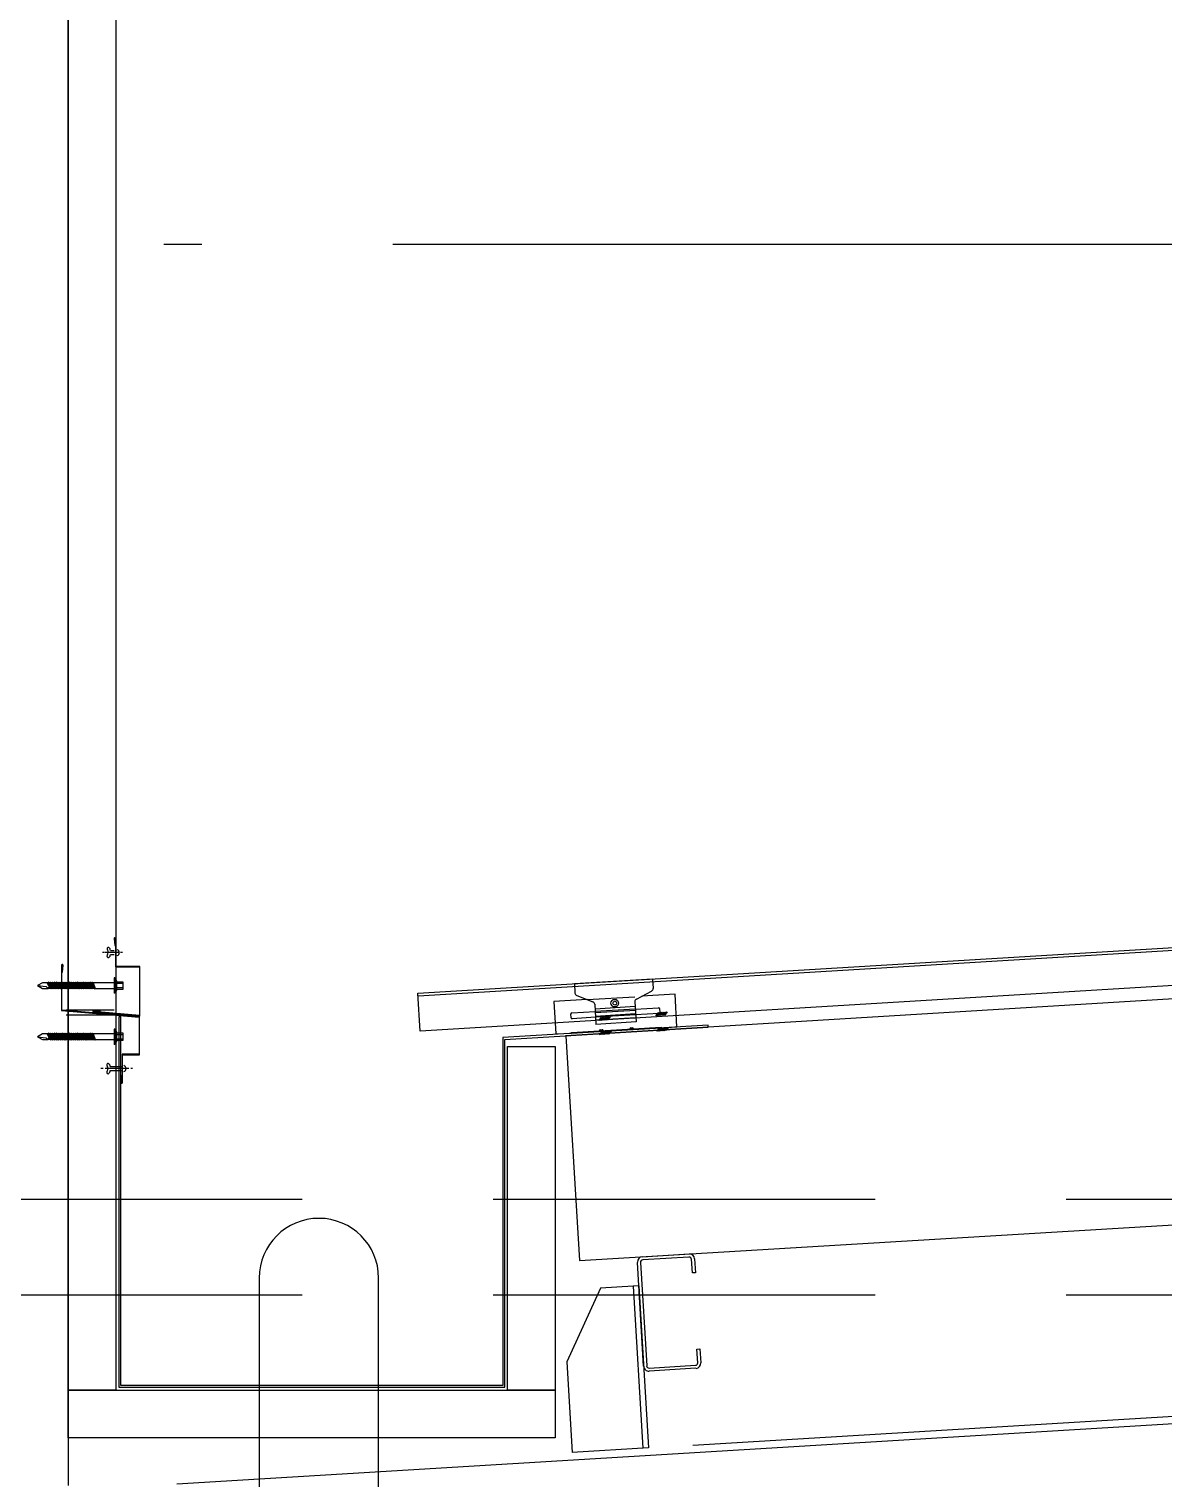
# Model space of a CAD drawing. Header units: millimetres. Extents: x 0 to 268175, y 0 to 74250.
# Drawn here: x 63339 to 64527, y 24703 to 26221 of the extents above; entities that cross this region are included whole.
import ezdxf

# ---------------------------------------------------------------- set-up
doc = ezdxf.new("R2010")
doc.units = ezdxf.units.MM
doc.header["$LTSCALE"] = 200
for name, pattern in [('CEN-GAUN', [32.2, 30, -1, 0.2, -1]), ('H3', [3, 2, -1]), ('HIDDEN', [0.375, 0.25, -0.125])]:
    doc.linetypes.add(name, pattern=pattern)
for name, color, linetype in [('1 CEN', 15, 'CEN-GAUN'), ('BA', 9, 'Continuous'), ('TE', 2, 'Continuous')]:
    doc.layers.add(name, color=color, linetype=linetype)

msp = doc.modelspace()

# ---------------------------------------------------------------- linework, layer by layer
at = {"layer": '1 CEN'}
msp.add_line((108359.9, 25995.7), (60539.6, 25995.7), dxfattribs=at)
at = {"layer": 'BA'}
for p, q in [((63379.9, 26695.7), (63379.9, 24695.7)), ((63746, 25211.7), (84829.9, 26486.6)), ((63746.2, 25208.7), (84829.9, 26483.6)), ((84829.9, 26446.5), (63748.3, 25171.8)), ((84829.9, 26432.5), (63901, 25167)), ((63915.2, 24931.4), (84829.9, 26196)), ((63915.2, 24931.4), (78847.1, 25834.3)), ((64033.8, 24738.2), (78847.1, 25633.9)), ((63427.9, 25268.5), (63428.7, 25261.6)), ((63429.2, 25261.6), (63428.4, 25268.6)), ((63428.7, 25261.6), (63429.2, 25261.6)), ((63428.9, 25269.5), (63428.8, 25269.5)), ((63428.8, 25269), (63428.9, 25269)), ((63429.3, 25268.6), (63429.3, 25239.1)), ((63429.8, 25239.6), (63429.8, 25268.6)), ((63418, 25254.1), (63416, 25254.1)), ((63432.9, 25254.1), (63418.7, 25254.1)), ((63424.1, 25256.1), (63428.2, 25256.1)), ((63424.1, 25252.1), (63428.2, 25252.1)), ((63436.8, 25254.1), (63434.8, 25254.1)), ((63372.8, 25240.7), (63372.8, 25193.5)), ((63373.3, 25193.9), (63373.3, 25240.7)), ((63374.2, 25240.6), (63373.4, 25233.7)), ((63373.4, 25233.7), (63373.9, 25233.6)), ((63373.8, 25241.6), (63373.7, 25241.6)), ((63373.7, 25241.1), (63373.8, 25241.1)), ((63373.9, 25233.6), (63374.7, 25240.6)), ((63429.3, 25239.1), (63454.5, 25239.1)), ((63455, 25239.6), (63429.8, 25239.6)), ((63454.5, 25239.1), (63454.5, 25188.1)), ((63455, 25187.6), (63455, 25239.6)), ((63352.9, 25222.5), (63347.9, 25219.5)), ((63347.9, 25219.5), (63352.9, 25216.5)), ((63347.9, 25219.5), (63356.9, 25218.5)), ((63357.9, 25222.5), (63352.9, 25222.5)), ((63352.9, 25216.5), (63358.9, 25216.5)), ((63356.9, 25218.5), (63358.9, 25216.5)), ((63359.1, 25222.5), (63357.9, 25222.5)), ((63359.9, 25218.5), (63357.9, 25222.5)), ((63358.9, 25216.5), (63359.9, 25218.5)), ((63361.2, 25216.5), (63358.9, 25216.5)), ((63359.4, 25223.2), (63359.1, 25222.5)), ((63359.1, 25222.5), (63361.2, 25216.5)), ((63359.4, 25223.2), (63361.9, 25216)), ((63360.2, 25222.5), (63359.4, 25223.2)), ((63360.2, 25222.5), (63362.2, 25216.5)), ((63361.1, 25222.5), (63360.2, 25222.5)), ((63361.4, 25223.2), (63361.1, 25222.5)), ((63361.1, 25222.5), (63363.2, 25216.5)), ((63361.9, 25216), (63361.2, 25216.5)), ((63361.4, 25223.2), (63363.9, 25216)), ((63362.2, 25222.5), (63361.4, 25223.2)), ((63362.2, 25216.5), (63361.9, 25216)), ((63362.2, 25222.5), (63364.2, 25216.5)), ((63363.1, 25222.5), (63362.2, 25222.5)), ((63363.2, 25216.5), (63362.2, 25216.5)), ((63363.4, 25223.2), (63363.1, 25222.5)), ((63363.1, 25222.5), (63365.2, 25216.5)), ((63363.9, 25216), (63363.2, 25216.5)), ((63363.4, 25223.2), (63365.9, 25216)), ((63364.2, 25222.5), (63363.4, 25223.2)), ((63364.2, 25216.5), (63363.9, 25216)), ((63364.2, 25222.5), (63366.2, 25216.5)), ((63365.1, 25222.5), (63364.2, 25222.5)), ((63365.2, 25216.5), (63364.2, 25216.5)), ((63365.4, 25223.2), (63365.1, 25222.5)), ((63365.1, 25222.5), (63367.2, 25216.5)), ((63365.9, 25216), (63365.2, 25216.5)), ((63365.4, 25223.2), (63367.9, 25216)), ((63366.2, 25222.5), (63365.4, 25223.2)), ((63366.2, 25216.5), (63365.9, 25216)), ((63366.2, 25222.5), (63368.2, 25216.5)), ((63367.1, 25222.5), (63366.2, 25222.5)), ((63367.2, 25216.5), (63366.2, 25216.5)), ((63367.4, 25223.2), (63367.1, 25222.5)), ((63367.1, 25222.5), (63369.2, 25216.5)), ((63367.9, 25216), (63367.2, 25216.5)), ((63368.2, 25222.5), (63367.4, 25223.2)), ((63367.4, 25223.2), (63369.9, 25216)), ((63368.2, 25216.5), (63367.9, 25216)), ((63368.2, 25222.5), (63370.2, 25216.5)), ((63369.1, 25222.5), (63368.2, 25222.5)), ((63369.2, 25216.5), (63368.2, 25216.5)), ((63369.4, 25223.2), (63369.1, 25222.5)), ((63369.1, 25222.5), (63371.2, 25216.5)), ((63369.9, 25216), (63369.2, 25216.5)), ((63369.4, 25223.2), (63371.9, 25216)), ((63370.2, 25222.5), (63369.4, 25223.2)), ((63370.2, 25216.5), (63369.9, 25216)), ((63371.1, 25222.5), (63370.2, 25222.5)), ((63370.2, 25222.5), (63372.2, 25216.5)), ((63371.2, 25216.5), (63370.2, 25216.5)), ((63371.4, 25223.2), (63371.1, 25222.5)), ((63371.1, 25222.5), (63373.2, 25216.5)), ((63371.9, 25216), (63371.2, 25216.5)), ((63371.4, 25223.2), (63373.9, 25216)), ((63372.2, 25222.5), (63371.4, 25223.2)), ((63372.2, 25216.5), (63371.9, 25216)), ((63372.2, 25222.5), (63374.2, 25216.5)), ((63373.1, 25222.5), (63372.2, 25222.5)), ((63373.2, 25216.5), (63372.2, 25216.5)), ((63373.4, 25223.2), (63373.1, 25222.5)), ((63373.1, 25222.5), (63375.2, 25216.5)), ((63373.9, 25216), (63373.2, 25216.5)), ((63373.4, 25223.2), (63375.9, 25216)), ((63374.2, 25222.5), (63373.4, 25223.2)), ((63374.2, 25216.5), (63373.9, 25216)), ((63374.2, 25222.5), (63376.2, 25216.5)), ((63375.1, 25222.5), (63374.2, 25222.5)), ((63375.2, 25216.5), (63374.2, 25216.5)), ((63375.4, 25223.2), (63375.1, 25222.5)), ((63375.1, 25222.5), (63377.2, 25216.5)), ((63375.9, 25216), (63375.2, 25216.5)), ((63375.4, 25223.2), (63377.9, 25216)), ((63376.2, 25222.5), (63375.4, 25223.2)), ((63376.2, 25216.5), (63375.9, 25216)), ((63376.2, 25222.5), (63378.2, 25216.5)), ((63377.1, 25222.5), (63376.2, 25222.5)), ((63377.2, 25216.5), (63376.2, 25216.5)), ((63377.4, 25223.2), (63377.1, 25222.5)), ((63377.1, 25222.5), (63379.2, 25216.5)), ((63377.9, 25216), (63377.2, 25216.5)), ((63377.4, 25223.2), (63379.9, 25216)), ((63378.2, 25222.5), (63377.4, 25223.2)), ((63378.2, 25216.5), (63377.9, 25216)), ((63379.1, 25222.5), (63378.2, 25222.5)), ((63378.2, 25222.5), (63380.2, 25216.5)), ((63379.2, 25216.5), (63378.2, 25216.5)), ((63379.4, 25223.2), (63379.1, 25222.5)), ((63379.1, 25222.5), (63381.2, 25216.5)), ((63379.9, 25216), (63379.2, 25216.5)), ((63380.2, 25222.5), (63379.4, 25223.2)), ((63379.4, 25223.2), (63381.9, 25216)), ((63380.2, 25216.5), (63379.9, 25216)), ((63381.1, 25222.5), (63380.2, 25222.5)), ((63380.2, 25222.5), (63382.2, 25216.5)), ((63381.2, 25216.5), (63380.2, 25216.5)), ((63381.4, 25223.2), (63381.1, 25222.5)), ((63381.1, 25222.5), (63383.2, 25216.5)), ((63381.9, 25216), (63381.2, 25216.5)), ((63382.2, 25222.5), (63381.4, 25223.2)), ((63381.4, 25223.2), (63383.9, 25216)), ((63382.2, 25216.5), (63381.9, 25216)), ((63383.1, 25222.5), (63382.2, 25222.5)), ((63382.2, 25222.5), (63384.2, 25216.5)), ((63383.2, 25216.5), (63382.2, 25216.5)), ((63383.4, 25223.2), (63383.1, 25222.5)), ((63383.1, 25222.5), (63385.2, 25216.5)), ((63383.9, 25216), (63383.2, 25216.5)), ((63383.4, 25223.2), (63385.9, 25216)), ((63384.2, 25222.5), (63383.4, 25223.2)), ((63384.2, 25216.5), (63383.9, 25216)), ((63384.2, 25222.5), (63386.2, 25216.5)), ((63385.1, 25222.5), (63384.2, 25222.5)), ((63385.2, 25216.5), (63384.2, 25216.5)), ((63385.4, 25223.2), (63385.1, 25222.5)), ((63385.1, 25222.5), (63387.2, 25216.5)), ((63385.9, 25216), (63385.2, 25216.5)), ((63385.4, 25223.2), (63387.9, 25216)), ((63386.2, 25222.5), (63385.4, 25223.2)), ((63386.2, 25216.5), (63385.9, 25216)), ((63386.2, 25222.5), (63388.2, 25216.5)), ((63387.1, 25222.5), (63386.2, 25222.5)), ((63387.2, 25216.5), (63386.2, 25216.5)), ((63387.4, 25223.2), (63387.1, 25222.5)), ((63387.1, 25222.5), (63389.2, 25216.5)), ((63387.9, 25216), (63387.2, 25216.5)), ((63387.4, 25223.2), (63389.9, 25216)), ((63388.2, 25222.5), (63387.4, 25223.2)), ((63388.2, 25216.5), (63387.9, 25216)), ((63388.2, 25222.5), (63390.2, 25216.5)), ((63389.1, 25222.5), (63388.2, 25222.5)), ((63389.2, 25216.5), (63388.2, 25216.5)), ((63389.4, 25223.2), (63389.1, 25222.5)), ((63389.1, 25222.5), (63391.2, 25216.5)), ((63389.9, 25216), (63389.2, 25216.5)), ((63389.4, 25223.2), (63391.9, 25216)), ((63390.2, 25222.5), (63389.4, 25223.2)), ((63390.2, 25216.5), (63389.9, 25216)), ((63390.2, 25222.5), (63392.2, 25216.5)), ((63391.1, 25222.5), (63390.2, 25222.5)), ((63391.2, 25216.5), (63390.2, 25216.5)), ((63391.4, 25223.2), (63391.1, 25222.5)), ((63391.1, 25222.5), (63393.2, 25216.5)), ((63391.9, 25216), (63391.2, 25216.5)), ((63391.4, 25223.2), (63393.9, 25216)), ((63392.2, 25222.5), (63391.4, 25223.2)), ((63392.2, 25216.5), (63391.9, 25216)), ((63392.2, 25222.5), (63394.2, 25216.5)), ((63393.1, 25222.5), (63392.2, 25222.5)), ((63393.2, 25216.5), (63392.2, 25216.5)), ((63393.4, 25223.2), (63393.1, 25222.5)), ((63393.1, 25222.5), (63395.2, 25216.5)), ((63393.9, 25216), (63393.2, 25216.5)), ((63393.4, 25223.2), (63395.9, 25216)), ((63394.2, 25222.5), (63393.4, 25223.2)), ((63394.2, 25216.5), (63393.9, 25216)), ((63395.1, 25222.5), (63394.2, 25222.5)), ((63394.2, 25222.5), (63396.2, 25216.5)), ((63395.2, 25216.5), (63394.2, 25216.5)), ((63395.4, 25223.2), (63395.1, 25222.5)), ((63395.1, 25222.5), (63397.2, 25216.5)), ((63395.9, 25216), (63395.2, 25216.5)), ((63395.4, 25223.2), (63397.9, 25216)), ((63396.2, 25222.5), (63395.4, 25223.2)), ((63396.2, 25216.5), (63395.9, 25216)), ((63396.2, 25222.5), (63398.2, 25216.5)), ((63397.1, 25222.5), (63396.2, 25222.5)), ((63397.2, 25216.5), (63396.2, 25216.5)), ((63397.4, 25223.2), (63397.1, 25222.5)), ((63397.1, 25222.5), (63399.2, 25216.5)), ((63397.9, 25216), (63397.2, 25216.5)), ((63397.4, 25223.2), (63399.9, 25216)), ((63398.2, 25222.5), (63397.4, 25223.2)), ((63398.2, 25216.5), (63397.9, 25216)), ((63398.2, 25222.5), (63400.2, 25216.5)), ((63399.1, 25222.5), (63398.2, 25222.5)), ((63399.2, 25216.5), (63398.2, 25216.5)), ((63399.4, 25223.2), (63399.1, 25222.5)), ((63399.1, 25222.5), (63401.2, 25216.5)), ((63399.9, 25216), (63399.2, 25216.5)), ((63399.4, 25223.2), (63401.9, 25216)), ((63400.2, 25222.5), (63399.4, 25223.2)), ((63400.2, 25216.5), (63399.9, 25216)), ((63400.2, 25222.5), (63402.2, 25216.5)), ((63401.1, 25222.5), (63400.2, 25222.5)), ((63401.2, 25216.5), (63400.2, 25216.5)), ((63401.4, 25223.2), (63401.1, 25222.5)), ((63401.1, 25222.5), (63403.2, 25216.5)), ((63401.9, 25216), (63401.2, 25216.5)), ((63401.4, 25223.2), (63403.9, 25216)), ((63402.2, 25222.5), (63401.4, 25223.2)), ((63402.2, 25216.5), (63401.9, 25216)), ((63402.2, 25222.5), (63404.2, 25216.5)), ((63403.1, 25222.5), (63402.2, 25222.5)), ((63403.2, 25216.5), (63402.2, 25216.5)), ((63403.4, 25223.2), (63403.1, 25222.5)), ((63403.1, 25222.5), (63405.2, 25216.5)), ((63403.9, 25216), (63403.2, 25216.5)), ((63403.4, 25223.2), (63405.9, 25216)), ((63404.2, 25222.5), (63403.4, 25223.2)), ((63404.2, 25216.5), (63403.9, 25216)), ((63404.2, 25222.5), (63406.2, 25216.5)), ((63405.1, 25222.5), (63404.2, 25222.5)), ((63405.2, 25216.5), (63404.2, 25216.5)), ((63405.4, 25223.2), (63405.1, 25222.5)), ((63405.1, 25222.5), (63407.2, 25216.5)), ((63405.9, 25216), (63405.2, 25216.5)), ((63405.4, 25223.2), (63407.9, 25216)), ((63406.2, 25222.5), (63405.4, 25223.2)), ((63406.2, 25216.5), (63405.9, 25216)), ((63406.2, 25222.5), (63408.2, 25216.5)), ((63427.9, 25222.5), (63406.2, 25222.5)), ((63407.2, 25216.5), (63406.2, 25216.5)), ((63407.2, 25216.5), (63407.9, 25216)), ((63407.9, 25216), (63408.2, 25216.5)), ((63408.2, 25216.5), (63427.9, 25216.5)), ((63427.9, 25227.5), (63427.9, 25211.5)), ((63428.9, 25227.5), (63427.9, 25227.5)), ((63428.9, 25227.5), (63428.9, 25211.5)), ((63430, 25224.5), (63428.9, 25227.5)), ((63430, 25214.5), (63428.9, 25211.5)), ((63431, 25224.5), (63430, 25224.5)), ((63430, 25224.5), (63430, 25214.5)), ((63430, 25214.5), (63431, 25214.5)), ((63431, 25214.5), (63431, 25224.5)), ((63431, 25223.5), (63437, 25223.5)), ((63431, 25222), (63437, 25222)), ((63437, 25217), (63431, 25217)), ((63437, 25215.5), (63431, 25215.5)), ((63437, 25223.5), (63437, 25215.5)), ((63428.9, 25211.5), (63427.9, 25211.5)), ((63748.3, 25171.8), (63746, 25211.7)), ((63372.8, 25193.5), (63454.2, 25186.3)), ((63454.7, 25186.8), (63373.3, 25193.9)), ((63427.9, 25193.7), (63377.9, 25193.7)), ((63427.9, 25188.7), (63377.9, 25188.7)), ((63405.8, 25192.9), (63405.8, 25192.8)), ((63406.3, 25192.8), (63406.3, 25192.9)), ((63454.5, 25188.1), (63406.6, 25192.3)), ((63406.6, 25191.8), (63455, 25187.6)), ((63406.7, 25193.2), (63413.6, 25191.8)), ((63413.7, 25192.3), (63406.8, 25193.7)), ((63413.6, 25191.8), (63413.7, 25192.3)), ((63434.9, 25186.7), (63432.9, 25186.7)), ((63432.9, 25186.7), (63432.9, 24798.7)), ((63434.9, 24800.7), (63434.9, 25186.7)), ((63454.2, 25186.3), (63454.2, 25147.6)), ((63454.7, 25147.1), (63454.7, 25186.8)), ((63352.9, 25168.9), (63347.9, 25165.9)), ((63357.9, 25168.9), (63352.9, 25168.9)), ((63359.1, 25168.9), (63357.9, 25168.9)), ((63359.9, 25164.9), (63357.9, 25168.9)), ((63359.4, 25169.6), (63359.1, 25168.9)), ((63359.1, 25168.9), (63361.2, 25162.9)), ((63359.4, 25169.6), (63361.9, 25162.3)), ((63360.2, 25168.9), (63359.4, 25169.6)), ((63360.2, 25168.9), (63362.2, 25162.9)), ((63361.1, 25168.9), (63360.2, 25168.9)), ((63361.4, 25169.6), (63361.1, 25168.9)), ((63361.1, 25168.9), (63363.2, 25162.9)), ((63361.4, 25169.6), (63363.9, 25162.3)), ((63362.2, 25168.9), (63361.4, 25169.6)), ((63362.2, 25168.9), (63364.2, 25162.9)), ((63363.1, 25168.9), (63362.2, 25168.9)), ((63363.4, 25169.6), (63363.1, 25168.9)), ((63363.1, 25168.9), (63365.2, 25162.9)), ((63363.4, 25169.6), (63365.9, 25162.3)), ((63364.2, 25168.9), (63363.4, 25169.6)), ((63364.2, 25168.9), (63366.2, 25162.9)), ((63365.1, 25168.9), (63364.2, 25168.9)), ((63365.4, 25169.6), (63365.1, 25168.9)), ((63365.1, 25168.9), (63367.2, 25162.9)), ((63365.4, 25169.6), (63367.9, 25162.3)), ((63366.2, 25168.9), (63365.4, 25169.6)), ((63366.2, 25168.9), (63368.2, 25162.9)), ((63367.1, 25168.9), (63366.2, 25168.9)), ((63367.4, 25169.6), (63367.1, 25168.9)), ((63367.1, 25168.9), (63369.2, 25162.9)), ((63368.2, 25168.9), (63367.4, 25169.6)), ((63367.4, 25169.6), (63369.9, 25162.3)), ((63368.2, 25168.9), (63370.2, 25162.9)), ((63369.1, 25168.9), (63368.2, 25168.9)), ((63369.4, 25169.6), (63369.1, 25168.9)), ((63369.1, 25168.9), (63371.2, 25162.9)), ((63369.4, 25169.6), (63371.9, 25162.3)), ((63370.2, 25168.9), (63369.4, 25169.6)), ((63371.1, 25168.9), (63370.2, 25168.9)), ((63370.2, 25168.9), (63372.2, 25162.9)), ((63371.4, 25169.6), (63371.1, 25168.9)), ((63371.1, 25168.9), (63373.2, 25162.9)), ((63371.4, 25169.6), (63373.9, 25162.3)), ((63372.2, 25168.9), (63371.4, 25169.6)), ((63372.2, 25168.9), (63374.2, 25162.9)), ((63373.1, 25168.9), (63372.2, 25168.9)), ((63373.4, 25169.6), (63373.1, 25168.9)), ((63373.1, 25168.9), (63375.2, 25162.9)), ((63373.4, 25169.6), (63375.9, 25162.3)), ((63374.2, 25168.9), (63373.4, 25169.6)), ((63374.2, 25168.9), (63376.2, 25162.9)), ((63375.1, 25168.9), (63374.2, 25168.9)), ((63375.4, 25169.6), (63375.1, 25168.9)), ((63375.1, 25168.9), (63377.2, 25162.9)), ((63375.4, 25169.6), (63377.9, 25162.3)), ((63376.2, 25168.9), (63375.4, 25169.6)), ((63376.2, 25168.9), (63378.2, 25162.9)), ((63377.1, 25168.9), (63376.2, 25168.9)), ((63377.4, 25169.6), (63377.1, 25168.9)), ((63377.1, 25168.9), (63379.2, 25162.9)), ((63377.4, 25169.6), (63379.9, 25162.3)), ((63378.2, 25168.9), (63377.4, 25169.6)), ((63379.1, 25168.9), (63378.2, 25168.9)), ((63378.2, 25168.9), (63380.2, 25162.9)), ((63379.4, 25169.6), (63379.1, 25168.9)), ((63379.1, 25168.9), (63381.2, 25162.9)), ((63380.2, 25168.9), (63379.4, 25169.6)), ((63379.4, 25169.6), (63381.9, 25162.3)), ((63381.1, 25168.9), (63380.2, 25168.9)), ((63380.2, 25168.9), (63382.2, 25162.9)), ((63381.4, 25169.6), (63381.1, 25168.9)), ((63381.1, 25168.9), (63383.2, 25162.9)), ((63382.2, 25168.9), (63381.4, 25169.6)), ((63381.4, 25169.6), (63383.9, 25162.3)), ((63383.1, 25168.9), (63382.2, 25168.9)), ((63382.2, 25168.9), (63384.2, 25162.9)), ((63383.4, 25169.6), (63383.1, 25168.9)), ((63383.1, 25168.9), (63385.2, 25162.9)), ((63383.4, 25169.6), (63385.9, 25162.3)), ((63384.2, 25168.9), (63383.4, 25169.6)), ((63384.2, 25168.9), (63386.2, 25162.9)), ((63385.1, 25168.9), (63384.2, 25168.9)), ((63385.4, 25169.6), (63385.1, 25168.9)), ((63385.1, 25168.9), (63387.2, 25162.9)), ((63385.4, 25169.6), (63387.9, 25162.3)), ((63386.2, 25168.9), (63385.4, 25169.6)), ((63386.2, 25168.9), (63388.2, 25162.9)), ((63387.1, 25168.9), (63386.2, 25168.9)), ((63387.4, 25169.6), (63387.1, 25168.9)), ((63387.1, 25168.9), (63389.2, 25162.9)), ((63387.4, 25169.6), (63389.9, 25162.3)), ((63388.2, 25168.9), (63387.4, 25169.6)), ((63388.2, 25168.9), (63390.2, 25162.9)), ((63389.1, 25168.9), (63388.2, 25168.9)), ((63389.4, 25169.6), (63389.1, 25168.9)), ((63389.1, 25168.9), (63391.2, 25162.9)), ((63389.4, 25169.6), (63391.9, 25162.3)), ((63390.2, 25168.9), (63389.4, 25169.6)), ((63390.2, 25168.9), (63392.2, 25162.9)), ((63391.1, 25168.9), (63390.2, 25168.9)), ((63391.4, 25169.6), (63391.1, 25168.9)), ((63391.1, 25168.9), (63393.2, 25162.9)), ((63391.4, 25169.6), (63393.9, 25162.3)), ((63392.2, 25168.9), (63391.4, 25169.6)), ((63392.2, 25168.9), (63394.2, 25162.9)), ((63393.1, 25168.9), (63392.2, 25168.9)), ((63393.4, 25169.6), (63393.1, 25168.9)), ((63393.1, 25168.9), (63395.2, 25162.9)), ((63393.4, 25169.6), (63395.9, 25162.3)), ((63394.2, 25168.9), (63393.4, 25169.6)), ((63395.1, 25168.9), (63394.2, 25168.9)), ((63394.2, 25168.9), (63396.2, 25162.9)), ((63395.4, 25169.6), (63395.1, 25168.9)), ((63395.1, 25168.9), (63397.2, 25162.9)), ((63395.4, 25169.6), (63397.9, 25162.3)), ((63396.2, 25168.9), (63395.4, 25169.6)), ((63396.2, 25168.9), (63398.2, 25162.9)), ((63397.1, 25168.9), (63396.2, 25168.9)), ((63397.4, 25169.6), (63397.1, 25168.9)), ((63397.1, 25168.9), (63399.2, 25162.9)), ((63397.4, 25169.6), (63399.9, 25162.3)), ((63398.2, 25168.9), (63397.4, 25169.6)), ((63398.2, 25168.9), (63400.2, 25162.9)), ((63399.1, 25168.9), (63398.2, 25168.9)), ((63399.4, 25169.6), (63399.1, 25168.9)), ((63399.1, 25168.9), (63401.2, 25162.9)), ((63399.4, 25169.6), (63401.9, 25162.3)), ((63400.2, 25168.9), (63399.4, 25169.6)), ((63400.2, 25168.9), (63402.2, 25162.9)), ((63401.1, 25168.9), (63400.2, 25168.9)), ((63401.4, 25169.6), (63401.1, 25168.9)), ((63401.1, 25168.9), (63403.2, 25162.9)), ((63401.4, 25169.6), (63403.9, 25162.3)), ((63402.2, 25168.9), (63401.4, 25169.6)), ((63402.2, 25168.9), (63404.2, 25162.9)), ((63403.1, 25168.9), (63402.2, 25168.9)), ((63403.4, 25169.6), (63403.1, 25168.9)), ((63403.1, 25168.9), (63405.2, 25162.9)), ((63403.4, 25169.6), (63405.9, 25162.3)), ((63404.2, 25168.9), (63403.4, 25169.6)), ((63404.2, 25168.9), (63406.2, 25162.9)), ((63405.1, 25168.9), (63404.2, 25168.9)), ((63405.4, 25169.6), (63405.1, 25168.9)), ((63405.1, 25168.9), (63407.2, 25162.9)), ((63405.4, 25169.6), (63407.9, 25162.3)), ((63406.2, 25168.9), (63405.4, 25169.6)), ((63406.2, 25168.9), (63408.2, 25162.9)), ((63427.9, 25168.9), (63406.2, 25168.9)), ((63427.9, 25173.9), (63427.9, 25157.9)), ((63428.9, 25173.9), (63427.9, 25173.9)), ((63428.9, 25173.9), (63428.9, 25157.9)), ((63430, 25170.9), (63428.9, 25173.9)), ((63431, 25170.9), (63430, 25170.9)), ((63430, 25170.9), (63430, 25160.9)), ((63431, 25160.9), (63431, 25170.9)), ((63431, 25169.9), (63437, 25169.9)), ((63431, 25168.4), (63437, 25168.4)), ((63437, 25169.9), (63437, 25161.9)), ((64049.9, 25178), (63834.9, 25165)), ((63836.9, 25163.1), (64050, 25176)), ((63901, 25167), (63915.2, 24931.4)), ((64050, 25176), (64049.9, 25178)), ((63347.9, 25165.9), (63352.9, 25162.9)), ((63347.9, 25165.9), (63356.9, 25164.9)), ((63352.9, 25162.9), (63358.9, 25162.9)), ((63356.9, 25164.9), (63358.9, 25162.9)), ((63358.9, 25162.9), (63359.9, 25164.9)), ((63361.2, 25162.9), (63358.9, 25162.9)), ((63361.9, 25162.3), (63361.2, 25162.9)), ((63362.2, 25162.9), (63361.9, 25162.3)), ((63363.2, 25162.9), (63362.2, 25162.9)), ((63363.9, 25162.3), (63363.2, 25162.9)), ((63364.2, 25162.9), (63363.9, 25162.3)), ((63365.2, 25162.9), (63364.2, 25162.9)), ((63365.9, 25162.3), (63365.2, 25162.9)), ((63366.2, 25162.9), (63365.9, 25162.3)), ((63367.2, 25162.9), (63366.2, 25162.9)), ((63367.9, 25162.3), (63367.2, 25162.9)), ((63368.2, 25162.9), (63367.9, 25162.3)), ((63369.2, 25162.9), (63368.2, 25162.9)), ((63369.9, 25162.3), (63369.2, 25162.9)), ((63370.2, 25162.9), (63369.9, 25162.3)), ((63371.2, 25162.9), (63370.2, 25162.9)), ((63371.9, 25162.3), (63371.2, 25162.9)), ((63372.2, 25162.9), (63371.9, 25162.3)), ((63373.2, 25162.9), (63372.2, 25162.9)), ((63373.9, 25162.3), (63373.2, 25162.9)), ((63374.2, 25162.9), (63373.9, 25162.3)), ((63375.2, 25162.9), (63374.2, 25162.9)), ((63375.9, 25162.3), (63375.2, 25162.9)), ((63376.2, 25162.9), (63375.9, 25162.3)), ((63377.2, 25162.9), (63376.2, 25162.9)), ((63377.9, 25162.3), (63377.2, 25162.9)), ((63378.2, 25162.9), (63377.9, 25162.3)), ((63379.2, 25162.9), (63378.2, 25162.9)), ((63379.9, 25162.3), (63379.2, 25162.9)), ((63380.2, 25162.9), (63379.9, 25162.3)), ((63381.2, 25162.9), (63380.2, 25162.9)), ((63381.9, 25162.3), (63381.2, 25162.9)), ((63382.2, 25162.9), (63381.9, 25162.3)), ((63383.2, 25162.9), (63382.2, 25162.9)), ((63383.9, 25162.3), (63383.2, 25162.9)), ((63384.2, 25162.9), (63383.9, 25162.3)), ((63385.2, 25162.9), (63384.2, 25162.9)), ((63385.9, 25162.3), (63385.2, 25162.9)), ((63386.2, 25162.9), (63385.9, 25162.3)), ((63387.2, 25162.9), (63386.2, 25162.9)), ((63387.9, 25162.3), (63387.2, 25162.9)), ((63388.2, 25162.9), (63387.9, 25162.3)), ((63389.2, 25162.9), (63388.2, 25162.9)), ((63389.9, 25162.3), (63389.2, 25162.9)), ((63390.2, 25162.9), (63389.9, 25162.3)), ((63391.2, 25162.9), (63390.2, 25162.9)), ((63391.9, 25162.3), (63391.2, 25162.9)), ((63392.2, 25162.9), (63391.9, 25162.3)), ((63393.2, 25162.9), (63392.2, 25162.9)), ((63393.9, 25162.3), (63393.2, 25162.9)), ((63394.2, 25162.9), (63393.9, 25162.3)), ((63395.2, 25162.9), (63394.2, 25162.9)), ((63395.9, 25162.3), (63395.2, 25162.9)), ((63396.2, 25162.9), (63395.9, 25162.3)), ((63397.2, 25162.9), (63396.2, 25162.9)), ((63397.9, 25162.3), (63397.2, 25162.9)), ((63398.2, 25162.9), (63397.9, 25162.3)), ((63399.2, 25162.9), (63398.2, 25162.9)), ((63399.9, 25162.3), (63399.2, 25162.9)), ((63400.2, 25162.9), (63399.9, 25162.3)), ((63401.2, 25162.9), (63400.2, 25162.9)), ((63401.9, 25162.3), (63401.2, 25162.9)), ((63402.2, 25162.9), (63401.9, 25162.3)), ((63403.2, 25162.9), (63402.2, 25162.9)), ((63403.9, 25162.3), (63403.2, 25162.9)), ((63404.2, 25162.9), (63403.9, 25162.3)), ((63405.2, 25162.9), (63404.2, 25162.9)), ((63405.9, 25162.3), (63405.2, 25162.9)), ((63406.2, 25162.9), (63405.9, 25162.3)), ((63407.2, 25162.9), (63406.2, 25162.9)), ((63407.2, 25162.9), (63407.9, 25162.3)), ((63407.9, 25162.3), (63408.2, 25162.9)), ((63408.2, 25162.9), (63427.9, 25162.9)), ((63428.9, 25157.9), (63427.9, 25157.9)), ((63430, 25160.9), (63428.9, 25157.9)), ((63430, 25160.9), (63431, 25160.9)), ((63437, 25163.4), (63431, 25163.4)), ((63437, 25161.9), (63431, 25161.9)), ((63834.9, 25165), (63834.9, 24800.7)), ((63836.9, 24798.7), (63836.9, 25163.1)), ((63454.2, 25147.6), (63436.3, 25147.6)), ((63436.3, 25147.6), (63436.3, 25118.1)), ((63436.8, 25118.1), (63436.8, 25147.1)), ((63436.8, 25147.1), (63454.7, 25147.1)), ((63416.4, 25132.7), (63414.2, 25132.7)), ((63443.4, 25132.7), (63418.5, 25132.7)), ((63423.8, 25134.7), (63435.8, 25134.7)), ((63423.8, 25130.7), (63435.8, 25130.7)), ((63435.7, 25125.1), (63434.9, 25118.2)), ((63435.4, 25118.1), (63436.2, 25125.1)), ((63436.2, 25125.1), (63435.7, 25125.1)), ((63447.4, 25132.7), (63445.4, 25132.7)), ((63435.9, 25117.7), (63435.8, 25117.7)), ((63435.8, 25117.2), (63435.9, 25117.2)), ((63982.4, 24820.7), (63975.8, 24929.6)), ((63979, 24929.5), (63985.6, 24821.2)), ((63980.9, 24935.4), (64029.9, 24938.4)), ((64029.8, 24935.2), (63981.4, 24932.2)), ((64033.4, 24918.5), (64032.5, 24932.8)), ((64035.7, 24933.3), (64036.6, 24918.7)), ((63579.9, 24913.2), (63579.9, 18695.7)), ((63704.9, 18695.7), (63704.9, 24913.2)), ((64036.6, 24918.7), (64033.4, 24918.5)), ((63977.3, 24905.1), (63971.3, 24904.8)), ((63493.8, 24697.6), (66468.8, 24877.5)), ((64038.2, 24838.7), (64041.4, 24838.9)), ((64039.1, 24824.5), (64038.2, 24838.7)), ((64041.4, 24838.9), (64042.3, 24824.4)), ((64037.2, 24818.6), (63988.2, 24815.6)), ((63988.3, 24818.8), (64036.7, 24821.8)), ((63432.9, 24798.7), (63836.9, 24798.7)), ((63834.9, 24800.7), (63434.9, 24800.7))]:
    msp.add_line(p, q, dxfattribs=at)
at = {"layer": 'BA', "ltscale": 3}
for p, q in [((63379.9, 24795.7), (63379.9, 26695.7)), ((63429.9, 26695.7), (63429.9, 24795.7)), ((63839.9, 24795.7), (63839.9, 25155.7)), ((63839.9, 25155.7), (63889.9, 25155.7)), ((63889.9, 25155.7), (63889.9, 24795.7)), ((63379.9, 24795.7), (63889.9, 24795.7)), ((63379.9, 24745.7), (63379.9, 24795.7)), ((63429.9, 24795.7), (63379.9, 24795.7)), ((63889.9, 24795.7), (63839.9, 24795.7)), ((63889.9, 24795.7), (63889.9, 24745.7)), ((63889.9, 24745.7), (63379.9, 24745.7))]:
    msp.add_line(p, q, dxfattribs=at)
at = {"layer": 'BA', "color": 251}
for p, q in [((63909.9, 25221.6), (63991.7, 25226.6)), ((63909.9, 25221.6), (63910.5, 25211.6)), ((63974.8, 25205.3), (63990.7, 25213.7)), ((63991.7, 25226.6), (63992.3, 25216.5)), ((63923.4, 25204.8), (63888.5, 25202.7)), ((63888.5, 25202.7), (63890.5, 25168.8)), ((63912.4, 25209), (63929.3, 25202.6)), ((63931.2, 25200), (63932.5, 25178.9)), ((63973.2, 25202.5), (63974.4, 25181.5)), ((64015.3, 25210.4), (63980.4, 25208.3)), ((64017.3, 25176.4), (64015.3, 25210.4)), ((63906.5, 25185.8), (63906.3, 25189.8)), ((63907.2, 25190.8), (63931.7, 25192.3)), ((63932.1, 25186.3), (63907.6, 25184.8)), ((63931.8, 25191.3), (63973.7, 25193.8)), ((63973.9, 25189.8), (63932, 25187.3)), ((63973.6, 25194.8), (63998.1, 25196.3)), ((63998.4, 25190.3), (63974, 25188.9)), ((63999.1, 25195.4), (63999.4, 25191.4)), ((63890.5, 25168.8), (63907, 25169.8)), ((63907, 25170.4), (64000.8, 25176)), ((64000.9, 25174.8), (63907, 25169.2)), ((63907, 25169.2), (63907, 25170.4)), ((63919.5, 25169.9), (63919.5, 25171.1)), ((63925.5, 25170.3), (63925.4, 25171.5)), ((63974.4, 25181.5), (63932.5, 25178.9)), ((63936.9, 25173.2), (63938.9, 25173.3)), ((63950, 25180), (63950, 25180)), ((63950.5, 25171.8), (63950.4, 25173)), ((63953, 25180.2), (63953, 25180.2)), ((63956, 25180.3), (63956, 25180.4)), ((63956.5, 25172.2), (63956.4, 25173.4)), ((63968.8, 25175.1), (63970.8, 25175.2)), ((63982.4, 25173.7), (63982.3, 25174.9)), ((63988.4, 25174.1), (63988.3, 25175.3)), ((64000.8, 25175.4), (64017.3, 25176.4)), ((64000.8, 25176), (64000.9, 25174.8))]:
    msp.add_line(p, q, dxfattribs=at)
at = {"layer": 'BA', "color": 251, "linetype": 'HIDDEN'}
for p, q in [((63923.4, 25204.8), (63980.4, 25208.3)), ((63931.5, 25195.3), (63973.4, 25197.8)), ((63973.6, 25194.8), (63931.7, 25192.3)), ((63974, 25188.9), (63932.1, 25186.3)), ((63974.2, 25185.9), (63932.2, 25183.3))]:
    msp.add_line(p, q, dxfattribs=at)
at = {"layer": 'BA', "color": 250}
for p, q in [((63935.2, 25182.9), (63937.9, 25186.1)), ((63936.2, 25183), (63938.9, 25186.2)), ((63937.2, 25183), (63939.9, 25186.3)), ((63938.2, 25183.1), (63940.9, 25186.4)), ((63939.2, 25183.2), (63941.9, 25186.4)), ((63940.1, 25183.3), (63942.8, 25186.5)), ((63941.1, 25183.4), (63943.8, 25186.6)), ((63942.1, 25183.5), (63944.8, 25186.7)), ((63943.1, 25183.5), (63945.8, 25186.8)), ((63944.1, 25183.6), (63946.8, 25186.9)), ((63945, 25183.7), (63947.8, 25186.9)), ((63995, 25187.9), (63997.7, 25191.1)), ((63996, 25188), (63998.7, 25191.2)), ((63997, 25188), (63999.7, 25191.3)), ((63998, 25188.1), (64000.7, 25191.4)), ((63999, 25188.2), (64001.7, 25191.5)), ((63999.9, 25188.3), (64002.6, 25191.5)), ((64000.9, 25188.4), (64003.6, 25191.6)), ((64001.9, 25188.5), (64004.6, 25191.7)), ((64002.9, 25188.5), (64005.6, 25191.8)), ((64003.9, 25188.6), (64006.6, 25191.9)), ((64004.8, 25188.7), (64007.5, 25191.9)), ((63936.1, 25168.1), (63938.9, 25171.3)), ((63937.1, 25168.2), (63939.8, 25171.4)), ((63938, 25168.2), (63940.8, 25171.4)), ((63939, 25168.3), (63941.8, 25171.5)), ((63940, 25168.4), (63942.8, 25171.5)), ((63941, 25168.4), (63943.8, 25171.6)), ((63942, 25168.5), (63944.8, 25171.7)), ((63943, 25168.5), (63945.7, 25171.7)), ((63943.9, 25168.6), (63946.7, 25171.8)), ((63944.9, 25168.7), (63947.7, 25171.8)), ((63945.9, 25168.7), (63948.7, 25171.9)), ((63996, 25171.7), (63998.7, 25174.9)), ((63996.9, 25171.8), (63999.7, 25175)), ((63997.9, 25171.9), (64000.7, 25175)), ((63998.9, 25171.9), (64001.7, 25175.1)), ((63999.9, 25172), (64002.7, 25175.2)), ((64000.9, 25172), (64003.7, 25175.2)), ((64001.9, 25172.1), (64004.6, 25175.3)), ((64002.8, 25172.2), (64005.6, 25175.3)), ((64003.8, 25172.2), (64006.6, 25175.4)), ((64004.8, 25172.3), (64007.6, 25175.5)), ((64005.8, 25172.3), (64008.6, 25175.5))]:
    msp.add_line(p, q, dxfattribs=at)
at = {"layer": 'BA', "linetype": 'ByBlock'}
for p, q in [((63937.4, 24902.7), (63902, 24825.4)), ((63971.3, 24904.8), (63937.4, 24902.7)), ((63971.3, 24904.8), (63981.6, 24735.1)), ((63977.3, 24905.1), (63987.6, 24735.4)), ((63902, 24825.4), (63907.7, 24730.6)), ((63987.6, 24735.4), (63907.7, 24730.6))]:
    msp.add_line(p, q, dxfattribs=at)
at = {"layer": 'BA', "color": 251}
for radius in [4, 2]:
    msp.add_circle((63952.2, 25201.1), radius, dxfattribs=at)
at = {"layer": 'BA'}
for centre, radius, start, end in [((63422.7, 25258), 2.14, 161.253, 215.3068), ((63421.9, 25258.3), 1.28, 55.7189, 161.253), ((63420.2, 25256.3), 3.88, 357.0455, 51.8262), ((63428.8, 25268.6), 0.9, 90, 186.3851), ((63428.8, 25268.6), 0.4, 90, 186.3851), ((63428.9, 25268.6), 0.9, 0, 90), ((63428.9, 25268.6), 0.4, 0, 90), ((63422.6, 25250.3), 2.11, 143.7999, 195.3413), ((63421.9, 25250.1), 1.31, 195.3413, 301.1187), ((63417.3, 25254.2), 4.51, 358.8535, 35.3068), ((63417.4, 25254.2), 4.41, 323.7999, 358.8535), ((63420.5, 25252), 3.59, 304.7035, 2.6253), ((63430.4, 25254), 3.16, 286.0461, 73.9539), ((63373.7, 25240.7), 0.9, 90, 180), ((63373.7, 25240.7), 0.4, 90, 180), ((63373.8, 25240.7), 0.9, 353.6149, 90), ((63373.8, 25240.7), 0.4, 353.6149, 90), ((63406.6, 25192.7), 0.9, 175, 265), ((63406.7, 25192.8), 0.9, 78.6149, 175), ((63406.6, 25192.7), 0.4, 175, 265), ((63406.7, 25192.8), 0.4, 78.6149, 175), ((63422.3, 25136.4), 2.11, 164.6587, 216.2001), ((63421.6, 25136.6), 1.31, 58.8813, 164.6587), ((63420.2, 25134.8), 3.59, 357.3747, 55.2965), ((63422.4, 25128.7), 2.14, 144.6932, 198.747), ((63421.6, 25128.5), 1.28, 198.747, 304.2811), ((63417.1, 25132.6), 4.41, 1.1465, 36.2001), ((63417, 25132.6), 4.51, 324.6932, 1.1465), ((63419.9, 25130.5), 3.88, 308.1738, 2.9545), ((63437.3, 25132.6), 3.16, 286.0461, 73.9539), ((63435.8, 25118.1), 0.9, 173.6149, 270), ((63435.8, 25118.1), 0.4, 173.6149, 270), ((63435.9, 25118.1), 0.9, 270, 0), ((63435.9, 25118.1), 0.4, 270, 0), ((63642.4, 24913.2), 62.5, 0, 180), ((63981.3, 24930), 5.45, 93.4602, 183.4602), ((63981.6, 24929.7), 2.55, 93.4602, 183.4602), ((64030, 24932.6), 2.55, 3.4602, 93.4602), ((64030.3, 24932.9), 5.45, 3.4602, 93.4602), ((63987.9, 24821.1), 5.45, 183.4602, 273.4602), ((63988.1, 24821.4), 2.55, 183.4602, 273.4602), ((64036.5, 24824.3), 2.55, 273.4602, 3.4602), ((64036.9, 24824), 5.45, 273.4602, 3.4602)]:
    msp.add_arc(centre, radius, start, end, dxfattribs=at)
at = {"layer": 'BA', "color": 251}
for centre, radius, start, end in [((63989.3, 25216.4), 3, 297.6879, 3.4602), ((63913.5, 25211.8), 3, 183.4602, 249.2324), ((63928.2, 25199.8), 3, 3.4602, 69.2324), ((63976.2, 25202.7), 3, 117.6879, 183.4602), ((63907.3, 25189.8), 1, 93.4602, 183.4602), ((63907.5, 25185.8), 1, 183.4602, 273.4602), ((63998.1, 25195.3), 1, 3.4602, 93.4602), ((63998.4, 25191.3), 1, 273.4602, 3.4602), ((63936.9, 25172.2), 1, 93.4602, 183.4602), ((63938.9, 25172.3), 1, 3.4602, 93.4602), ((63968.9, 25174.1), 1, 93.4602, 183.4602), ((63970.9, 25174.2), 1, 3.4602, 93.4602)]:
    msp.add_arc(centre, radius, start, end, dxfattribs=at)
at = {"layer": 'BA'}
for points in [[(63428.9, 25227.5), (63428.9, 25211.5), (63427.9, 25227.5), (63427.9, 25211.5)], [(63428.9, 25173.9), (63428.9, 25157.9), (63427.9, 25173.9), (63427.9, 25157.9)]]:
    msp.add_solid(points, dxfattribs=at)
at = {"layer": 'TE', "color": 6, "linetype": 'H3'}
for p, q in [((59624.8, 24995.7), (91162.8, 24995.7)), ((59624.8, 24895.7), (91162.8, 24895.7))]:
    msp.add_line(p, q, dxfattribs=at)

doc.saveas('drawing.dxf')
